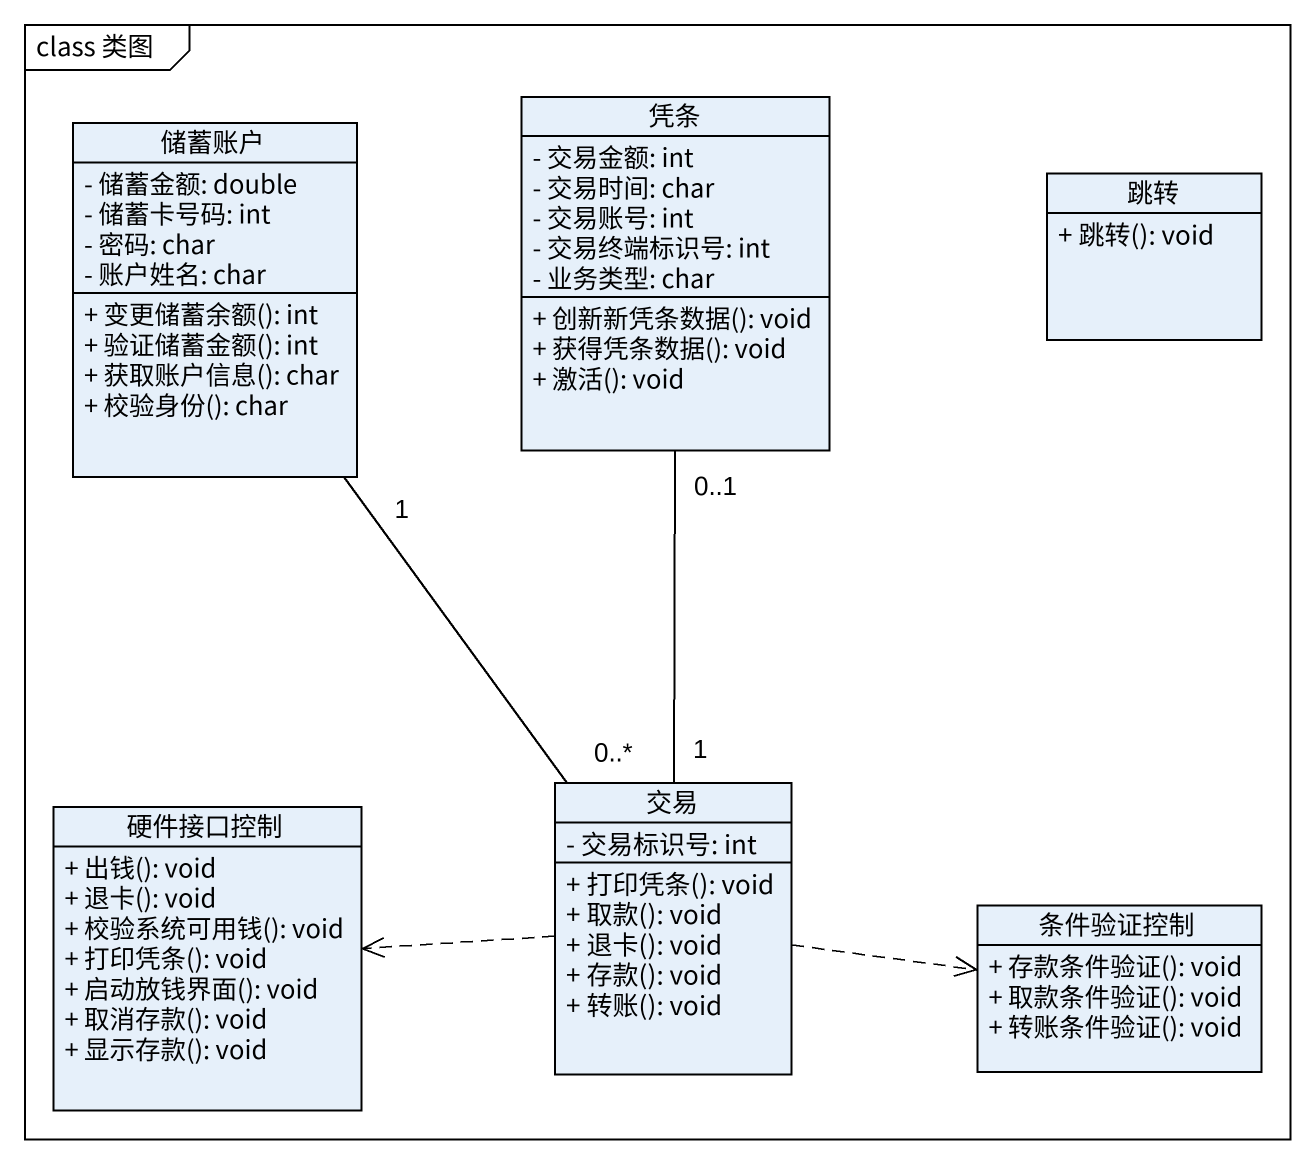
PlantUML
@startuml
mainframe class 类图
hide circle
hide empty members
skinparam classAttributeIconSize 0
class 储蓄账户 {
  - 储蓄金额: double
  - 储蓄卡号码: int
  - 密码: char
  - 账户姓名: char
  + 变更储蓄余额(): int
  + 验证储蓄金额(): int
  + 获取账户信息(): char
  + 校验身份(): char
}
class 凭条 {
  - 交易金额: int
  - 交易时间: char
  - 交易账号: int
  - 交易终端标识号: int
  - 业务类型: char
  + 创新新凭条数据(): void
  + 获得凭条数据(): void
  + 激活(): void
}
class 跳转 {
  + 跳转(): void
}
class 硬件接口控制 {
  + 出钱(): void
  + 退卡(): void
  + 校验系统可用钱(): void
  + 打印凭条(): void
  + 启动放钱界面(): void
  + 取消存款(): void
  + 显示存款(): void
}
class 交易 {
  - 交易标识号: int
  + 打印凭条(): void
  + 取款(): void
  + 退卡(): void
  + 存款(): void
  + 转账(): void
}
class 条件验证控制 {
  + 存款条件验证(): void
  + 取款条件验证(): void
  + 转账条件验证(): void
}
储蓄账户 "1" -- "0..*" 交易
凭条 "0..1" -- "1" 交易
交易 .left.> 硬件接口控制
交易 .right.> 条件验证控制
@enduml
